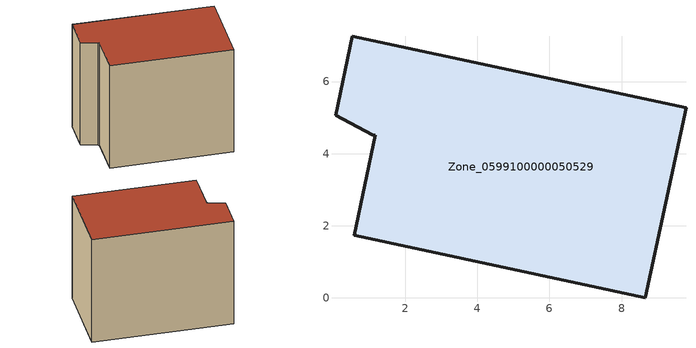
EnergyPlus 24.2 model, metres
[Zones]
Zone_0599100000050529
 floor ground (C_G): 0.58,1.74 1.17,4.51 1.08,4.53 0.06,5.06 0.53,7.26 9.79,5.27 8.66,0 z0
 wall outside (C_F): 1.17,4.51 0.58,1.74 8.66,0 9.79,5.27 0.53,7.26 0.06,5.06 1.08,4.53 1.17,4.51 z0:7.87
 roof outside (C_R): 0.06,5.06 1.08,4.53 1.17,4.51 0.58,1.74 8.66,0 9.79,5.27 0.53,7.26 z7.87
[BUILDING]
Pand.0599100000050529: North Axis=0; Terrain=City; Loads Convergence Tolerance Value=0.04; Temperature Convergence Tolerance Value=0.4; Solar Distribution=FullExterior; Maximum Number of Warmup Days=25; Minimum Number of Warmup Days=1
[Site:Location]
Rotterdam.The.Hague.AP_ZH_NLD Design_Conditions: Latitude=51.96; Longitude=4.45; Time Zone=1; Elevation=-4.5
[SITE:GROUNDTEMPERATURE:BUILDINGSURFACE]
18, 18, 18, 18, 18, 18, 18, 18, 18, 18, 18, 18
[MATERIAL] Thermal Absorptance=0.9; Solar Absorptance=0.7; Visible Absorptance=0.7
Name | Roughness | Thickness | Conductivity | Density | Specific Heat
G.TI.1975-1991 | MediumSmooth | 0.15 | 0.288461 | 540 | 1210
F.TI.1975-1991 | Rough | 0.3 | 0.230769 | 1920 | 840
R.TI.1975-1991 | MediumRough | 0.2 | 0.153846 | 1500 | 1000
[CONSTRUCTION]
C_G: G.TI.1975-1991
C_F: F.TI.1975-1991
C_R: R.TI.1975-1991
[ZONE]
Zone_0599100000050529: Type=1; Multiplier=1; Ceiling Height=Autocalculate; Volume=Autocalculate; Floor Area=autocalculate; Part of Total Floor Area=Yes
[ZONEINFILTRATION:DESIGNFLOWRATE]
Infil_Zone_0599100000050529: Zone or ZoneList or Space or SpaceList=Zone_0599100000050529; Schedule=AlwaysOn; Design Flow Rate Calculation Method=Flow/Area; Flow Rate per Floor Area=0.003; Constant Term Coefficient=1; Temperature Term Coefficient=0; Velocity Term Coefficient=0; Velocity Squared Term Coefficient=0
[HVACTEMPLATE:ZONE:IDEALLOADSAIRSYSTEM]
Zone_0599100000050529: Maximum Heating Supply Air Temperature=50; Minimum Cooling Supply Air Temperature=13; Maximum Heating Supply Air Humidity Ratio=0.0156; Minimum Cooling Supply Air Humidity Ratio=0.0077; Heating Limit=NoLimit; Cooling Limit=NoLimit; Dehumidification Control Type=ConstantSensibleHeatRatio; Cooling Sensible Heat Ratio=0.7; Dehumidification Setpoint=60; Humidification Control Type=None; Humidification Setpoint=30; Outdoor Air Method=None; Outdoor Air Flow Rate per Person=0.00944; Outdoor Air Flow Rate per Zone Floor Area=0; Outdoor Air Flow Rate per Zone=0; Demand Controlled Ventilation Type=None; Outdoor Air Economizer Type=NoEconomizer; Heat Recovery Type=None; Sensible Heat Recovery Effectiveness=0.7; Latent Heat Recovery Effectiveness=0.65
[ZONECONTROL:THERMOSTAT]
ThermostatControl_Zone_0599100000050529: Zone or ZoneList=Zone_0599100000050529; Control Type Schedule=DualSetpointControlType; Control 1=Thermostat_Zone_0599100000050529; Temperature Difference Between Cutout And Setpoint=0
[THERMOSTATSETPOINT:DUALSETPOINT]
Thermostat_Zone_0599100000050529: Heating Setpoint Temperature Schedule=HeatingSetpoint_Zone_0599100000050529; Cooling Setpoint Temperature Schedule=CoolingSetpoint_Zone_0599100000050529
[SCHEDULE:COMPACT]
HeatingSetpoint_Zone_0599100000050529: Through: 12/31, For: AllDays, Until: 24:00, 21
CoolingSetpoint_Zone_0599100000050529: Through: 12/31, For: AllDays, Until: 24:00, 24
DualSetpointControlType: Through: 12/31, For: AllDays, Until: 24:00, 4
AlwaysOn: Through: 12/31, For: AllDays, Until: 24:00, 1
